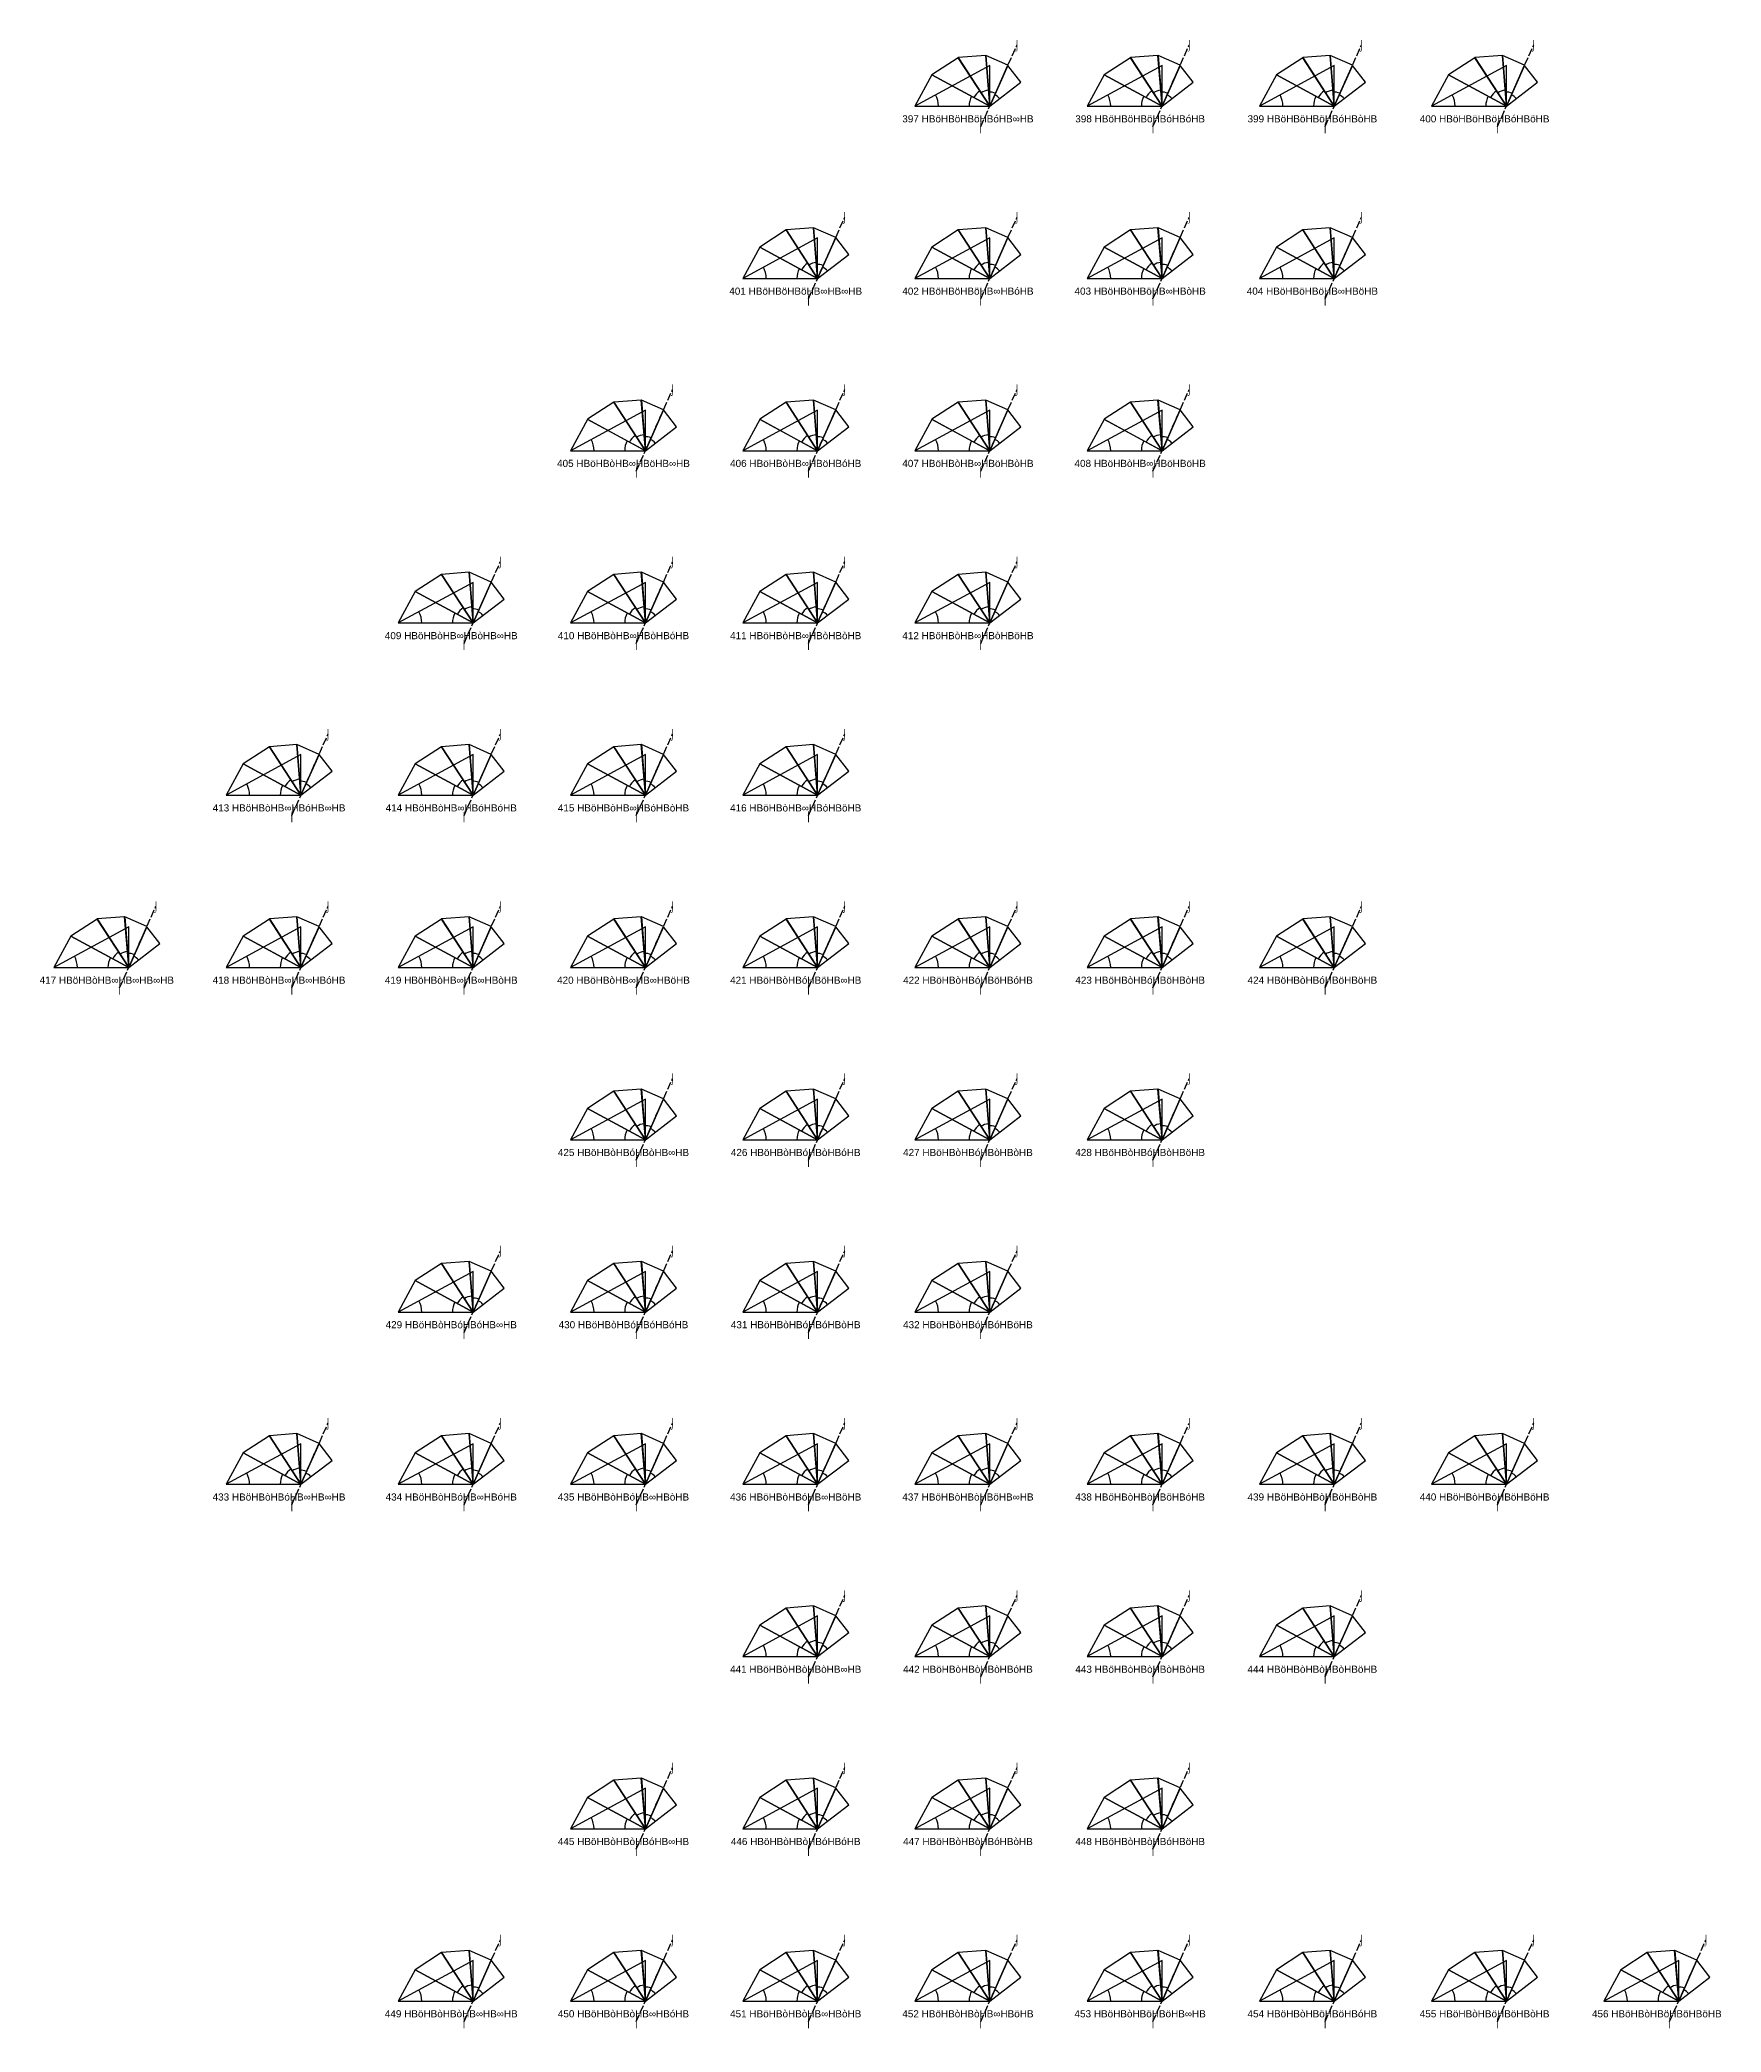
# Model space of a CAD drawing. Header units: millimetres. Extents: x 122552 to 1654769, y -10280102 to 62068.
# Drawn here: x 972508 to 1232660, y -5412001 to -5103802 of the extents above; entities that cross this region are included whole.
import ezdxf
from ezdxf.enums import TextEntityAlignment as Align

# ---------------------------------------------------------------- set-up
doc = ezdxf.new("R2010")
doc.units = ezdxf.units.MM
doc.linetypes.add('ACAD_ISO02W100', pattern=[15, 12, -3])
for name, color, linetype in [('BASE', 170, 'Continuous'), ('HYPOTENUSE', 20, 'Continuous'), ('PERPENDICULAR', 90, 'Continuous'), ('Standard', 7, 'Continuous')]:
    doc.layers.add(name, color=color, linetype=linetype)
doc.styles.add('Arial', font='arial_0.ttf')

# ---------------------------------------------------------------- blocks, each defined once
blk = doc.blocks.new('fundamental_block_GT')
at = {"color": 4}
blk.add_arc((0, -2), 277, 359.9799, 28.4254, dxfattribs=at)
at = {"layer": 'BASE'}
blk.add_line((0, 0), (879, -7), dxfattribs=at)
at = {"layer": 'HYPOTENUSE'}
blk.add_line((883, 469), (0, 0), dxfattribs=at)
at = {"layer": 'PERPENDICULAR'}
blk.add_line((879, -7), (883, 469), dxfattribs=at)

msp = doc.modelspace()

# ---------------------------------------------------------------- linework, layer by layer
at = {"linetype": 'ACAD_ISO02W100', "ltscale": 100}
for p, q in [((1118093, -5117222), (1123708, -5104584)), ((1144742, -5117222), (1150356, -5104584)), ((1171390, -5117222), (1177005, -5104584)), ((1198039, -5117222), (1203654, -5104584)), ((1091444, -5143871), (1097059, -5131233)), ((1118093, -5143871), (1123708, -5131233)), ((1144742, -5143871), (1150356, -5131233)), ((1171390, -5143871), (1177005, -5131233)), ((1064796, -5170519), (1070410, -5157881)), ((1091444, -5170519), (1097059, -5157881)), ((1118093, -5170519), (1123708, -5157881)), ((1144742, -5170519), (1150356, -5157881)), ((1038147, -5197168), (1043762, -5184530)), ((1064796, -5197168), (1070410, -5184530)), ((1091444, -5197168), (1097059, -5184530)), ((1118093, -5197168), (1123708, -5184530)), ((1011498, -5223817), (1017113, -5211179)), ((1038147, -5223817), (1043762, -5211179)), ((1064796, -5223817), (1070410, -5211179)), ((1091444, -5223817), (1097059, -5211179)), ((984850, -5250465), (990464, -5237827)), ((1011498, -5250465), (1017113, -5237827)), ((1038147, -5250465), (1043762, -5237827)), ((1064796, -5250465), (1070410, -5237827)), ((1091444, -5250465), (1097059, -5237827)), ((1118093, -5250465), (1123708, -5237827)), ((1144742, -5250465), (1150356, -5237827)), ((1171390, -5250465), (1177005, -5237827)), ((1064796, -5277114), (1070410, -5264476)), ((1091444, -5277114), (1097059, -5264476)), ((1118093, -5277114), (1123708, -5264476)), ((1144742, -5277114), (1150356, -5264476)), ((1038147, -5303763), (1043762, -5291125)), ((1064796, -5303763), (1070410, -5291125)), ((1091444, -5303763), (1097059, -5291125)), ((1118093, -5303763), (1123708, -5291125)), ((1011498, -5330411), (1017113, -5317773)), ((1038147, -5330411), (1043762, -5317773)), ((1064796, -5330411), (1070410, -5317773)), ((1091444, -5330411), (1097059, -5317773)), ((1118093, -5330411), (1123708, -5317773)), ((1144742, -5330411), (1150356, -5317773)), ((1171390, -5330411), (1177005, -5317773)), ((1198039, -5330411), (1203654, -5317773)), ((1091444, -5357060), (1097059, -5344422)), ((1118093, -5357060), (1123708, -5344422)), ((1144742, -5357060), (1150356, -5344422)), ((1171390, -5357060), (1177005, -5344422)), ((1064796, -5383709), (1070410, -5371071)), ((1091444, -5383709), (1097059, -5371071)), ((1118093, -5383709), (1123708, -5371071)), ((1144742, -5383709), (1150356, -5371071)), ((1038147, -5410357), (1043762, -5397719)), ((1064796, -5410357), (1070410, -5397719)), ((1091444, -5410357), (1097059, -5397719)), ((1118093, -5410357), (1123708, -5397719)), ((1144742, -5410357), (1150356, -5397719)), ((1171390, -5410357), (1177005, -5397719)), ((1198039, -5410357), (1203654, -5397719)), ((1224688, -5410357), (1230302, -5397719))]:
    msp.add_line(p, q, dxfattribs=at)

# ---------------------------------------------------------------- block references
for p, xscale, yscale, zscale, rotation in [((1119497, -5114063), 10.18429076373601, 10.18429076373601, 10.18429076373601, 123.5116672382091), ((1119497, -5114063), 8.951118371073738, 8.951118371073738, 8.951118371073738, 95.02333447641972), ((1119497, -5114063), 7.867265571233179, 7.867265571233179, 7.867265571233179, 66.53500171462207), ((1146145, -5114063), 10.18429076373601, 10.18429076373601, 10.18429076373601, 123.5116672382091), ((1146145, -5114063), 8.951118371073738, 8.951118371073738, 8.951118371073738, 95.02333447641972), ((1146145, -5114063), 7.867265571233179, 7.867265571233179, 7.867265571233179, 66.53500171462207), ((1172794, -5114063), 10.18429076373601, 10.18429076373601, 10.18429076373601, 123.5116672382091), ((1172794, -5114063), 8.951118371073738, 8.951118371073738, 8.951118371073738, 95.02333447641972), ((1172794, -5114063), 7.867265571233179, 7.867265571233179, 7.867265571233179, 66.53500171462207), ((1199443, -5114063), 10.18429076373601, 10.18429076373601, 10.18429076373601, 123.5116672382091), ((1199443, -5114063), 8.951118371073738, 8.951118371073738, 8.951118371073738, 95.02333447641972), ((1199443, -5114063), 7.867265571233179, 7.867265571233179, 7.867265571233179, 66.53500171462207), ((1119497, -5114063), 11.58735412275403, 11.58735412275403, 11.58735412275403, 152.0000000000003), ((1119497, -5114063), 6.914651890687182, 6.914651890687182, 6.914651890687182, 38.04666895282346), ((1146145, -5114063), 11.58735412275403, 11.58735412275403, 11.58735412275403, 152.0000000000003), ((1146145, -5114063), 6.914651890687182, 6.914651890687182, 6.914651890687182, 38.04666895282346), ((1172794, -5114063), 11.58735412275403, 11.58735412275403, 11.58735412275403, 152.0000000000003), ((1172794, -5114063), 6.914651890687182, 6.914651890687182, 6.914651890687182, 38.04666895282346), ((1199443, -5114063), 11.58735412275403, 11.58735412275403, 11.58735412275403, 152.0000000000003), ((1199443, -5114063), 6.914651890687182, 6.914651890687182, 6.914651890687182, 38.04666895282346), ((1092848, -5140711), 10.18429076373601, 10.18429076373601, 10.18429076373601, 123.5116672382091), ((1092848, -5140711), 8.951118371073738, 8.951118371073738, 8.951118371073738, 95.02333447641972), ((1092848, -5140711), 7.867265571233179, 7.867265571233179, 7.867265571233179, 66.53500171462207), ((1092848, -5140711), 6.914651890687182, 6.914651890687182, 6.914651890687182, 38.04666895282346), ((1119497, -5140711), 10.18429076373601, 10.18429076373601, 10.18429076373601, 123.5116672382091), ((1119497, -5140711), 8.951118371073738, 8.951118371073738, 8.951118371073738, 95.02333447641972), ((1119497, -5140711), 7.867265571233179, 7.867265571233179, 7.867265571233179, 66.53500171462207), ((1119497, -5140711), 6.914651890687182, 6.914651890687182, 6.914651890687182, 38.04666895282346), ((1146145, -5140711), 10.18429076373601, 10.18429076373601, 10.18429076373601, 123.5116672382091), ((1146145, -5140711), 8.951118371073738, 8.951118371073738, 8.951118371073738, 95.02333447641972), ((1146145, -5140711), 7.867265571233179, 7.867265571233179, 7.867265571233179, 66.53500171462207), ((1146145, -5140711), 6.914651890687182, 6.914651890687182, 6.914651890687182, 38.04666895282346), ((1172794, -5140711), 10.18429076373601, 10.18429076373601, 10.18429076373601, 123.5116672382091), ((1172794, -5140711), 8.951118371073738, 8.951118371073738, 8.951118371073738, 95.02333447641972), ((1172794, -5140711), 7.867265571233179, 7.867265571233179, 7.867265571233179, 66.53500171462207), ((1172794, -5140711), 6.914651890687182, 6.914651890687182, 6.914651890687182, 38.04666895282346), ((1092848, -5140711), 11.58735412275403, 11.58735412275403, 11.58735412275403, 152.0000000000003), ((1119497, -5140711), 11.58735412275403, 11.58735412275403, 11.58735412275403, 152.0000000000003), ((1146145, -5140711), 11.58735412275403, 11.58735412275403, 11.58735412275403, 152.0000000000003), ((1172794, -5140711), 11.58735412275403, 11.58735412275403, 11.58735412275403, 152.0000000000003), ((1066199, -5167360), 10.18429076373601, 10.18429076373601, 10.18429076373601, 123.5116672382091), ((1066199, -5167360), 8.951118371073518, 8.951118371073518, 8.951118371073518, 95.02333447641668), ((1066199, -5167360), 7.867265571232678, 7.867265571232678, 7.867265571232678, 66.53500171461897), ((1066199, -5167360), 6.914651890686425, 6.914651890686425, 6.914651890686425, 38.04666895281858), ((1092848, -5167360), 10.18429076373601, 10.18429076373601, 10.18429076373601, 123.5116672382091), ((1092848, -5167360), 8.951118371073518, 8.951118371073518, 8.951118371073518, 95.02333447641668), ((1092848, -5167360), 7.867265571232678, 7.867265571232678, 7.867265571232678, 66.53500171461897), ((1092848, -5167360), 6.914651890686425, 6.914651890686425, 6.914651890686425, 38.04666895281858), ((1119497, -5167360), 10.18429076373601, 10.18429076373601, 10.18429076373601, 123.5116672382091), ((1119497, -5167360), 8.951118371073518, 8.951118371073518, 8.951118371073518, 95.02333447641668), ((1119497, -5167360), 7.867265571232678, 7.867265571232678, 7.867265571232678, 66.53500171461897), ((1119497, -5167360), 6.914651890686425, 6.914651890686425, 6.914651890686425, 38.04666895281858), ((1146145, -5167360), 10.18429076373601, 10.18429076373601, 10.18429076373601, 123.5116672382091), ((1146145, -5167360), 8.951118371073518, 8.951118371073518, 8.951118371073518, 95.02333447641668), ((1146145, -5167360), 7.867265571232678, 7.867265571232678, 7.867265571232678, 66.53500171461897), ((1146145, -5167360), 6.914651890686425, 6.914651890686425, 6.914651890686425, 38.04666895281858), ((1066199, -5167360), 11.58735412275403, 11.58735412275403, 11.58735412275403, 152.0000000000003), ((1092848, -5167360), 11.58735412275403, 11.58735412275403, 11.58735412275403, 152.0000000000003), ((1119497, -5167360), 11.58735412275403, 11.58735412275403, 11.58735412275403, 152.0000000000003), ((1146145, -5167360), 11.58735412275403, 11.58735412275403, 11.58735412275403, 152.0000000000003), ((1039551, -5194009), 10.18429076373601, 10.18429076373601, 10.18429076373601, 123.5116672382091), ((1039551, -5194009), 8.951118371073518, 8.951118371073518, 8.951118371073518, 95.02333447641668), ((1039551, -5194009), 7.867265571232669, 7.867265571232669, 7.867265571232669, 66.5350017146181), ((1066199, -5194009), 10.18429076373601, 10.18429076373601, 10.18429076373601, 123.5116672382091), ((1066199, -5194009), 8.951118371073518, 8.951118371073518, 8.951118371073518, 95.02333447641668), ((1066199, -5194009), 7.867265571232669, 7.867265571232669, 7.867265571232669, 66.5350017146181), ((1092848, -5194009), 10.18429076373601, 10.18429076373601, 10.18429076373601, 123.5116672382091), ((1092848, -5194009), 8.951118371073518, 8.951118371073518, 8.951118371073518, 95.02333447641668), ((1092848, -5194009), 7.867265571232669, 7.867265571232669, 7.867265571232669, 66.5350017146181), ((1119497, -5194009), 10.18429076373601, 10.18429076373601, 10.18429076373601, 123.5116672382091), ((1119497, -5194009), 8.951118371073518, 8.951118371073518, 8.951118371073518, 95.02333447641668), ((1119497, -5194009), 7.867265571232669, 7.867265571232669, 7.867265571232669, 66.5350017146181), ((1039551, -5194009), 11.58735412275403, 11.58735412275403, 11.58735412275403, 152.0000000000003), ((1039551, -5194009), 6.914651890686425, 6.914651890686425, 6.914651890686425, 38.04666895281858), ((1066199, -5194009), 11.58735412275403, 11.58735412275403, 11.58735412275403, 152.0000000000003), ((1066199, -5194009), 6.914651890686425, 6.914651890686425, 6.914651890686425, 38.04666895281858), ((1092848, -5194009), 11.58735412275403, 11.58735412275403, 11.58735412275403, 152.0000000000003), ((1092848, -5194009), 6.914651890686425, 6.914651890686425, 6.914651890686425, 38.04666895281858), ((1119497, -5194009), 11.58735412275403, 11.58735412275403, 11.58735412275403, 152.0000000000003), ((1119497, -5194009), 6.914651890686425, 6.914651890686425, 6.914651890686425, 38.04666895281858), ((1012902, -5220657), 10.18429076373601, 10.18429076373601, 10.18429076373601, 123.5116672382091), ((1012902, -5220657), 8.951118371073518, 8.951118371073518, 8.951118371073518, 95.02333447641668), ((1012902, -5220657), 7.867265571232669, 7.867265571232669, 7.867265571232669, 66.5350017146181), ((1012902, -5220657), 6.914651890686425, 6.914651890686425, 6.914651890686425, 38.04666895281858), ((1039551, -5220657), 10.18429076373601, 10.18429076373601, 10.18429076373601, 123.5116672382091), ((1039551, -5220657), 8.951118371073518, 8.951118371073518, 8.951118371073518, 95.02333447641668), ((1039551, -5220657), 7.867265571232669, 7.867265571232669, 7.867265571232669, 66.5350017146181), ((1039551, -5220657), 6.914651890686425, 6.914651890686425, 6.914651890686425, 38.04666895281858), ((1066199, -5220657), 10.18429076373601, 10.18429076373601, 10.18429076373601, 123.5116672382091), ((1066199, -5220657), 8.951118371073518, 8.951118371073518, 8.951118371073518, 95.02333447641668), ((1066199, -5220657), 7.867265571232669, 7.867265571232669, 7.867265571232669, 66.5350017146181), ((1066199, -5220657), 6.914651890686425, 6.914651890686425, 6.914651890686425, 38.04666895281858), ((1092848, -5220657), 10.18429076373601, 10.18429076373601, 10.18429076373601, 123.5116672382091), ((1092848, -5220657), 8.951118371073518, 8.951118371073518, 8.951118371073518, 95.02333447641668), ((1092848, -5220657), 7.867265571232669, 7.867265571232669, 7.867265571232669, 66.5350017146181), ((1092848, -5220657), 6.914651890686425, 6.914651890686425, 6.914651890686425, 38.04666895281858), ((1012902, -5220657), 11.58735412275403, 11.58735412275403, 11.58735412275403, 152.0000000000003), ((1039551, -5220657), 11.58735412275403, 11.58735412275403, 11.58735412275403, 152.0000000000003), ((1066199, -5220657), 11.58735412275403, 11.58735412275403, 11.58735412275403, 152.0000000000003), ((1092848, -5220657), 11.58735412275403, 11.58735412275403, 11.58735412275403, 152.0000000000003), ((986253, -5247306), 11.58735412275403, 11.58735412275403, 11.58735412275403, 152.0000000000003), ((986253, -5247306), 10.18429076373601, 10.18429076373601, 10.18429076373601, 123.5116672382091), ((986253, -5247306), 8.951118371073518, 8.951118371073518, 8.951118371073518, 95.02333447641668), ((986253, -5247306), 7.867265571232669, 7.867265571232669, 7.867265571232669, 66.5350017146181), ((986253, -5247306), 6.914651890686425, 6.914651890686425, 6.914651890686425, 38.04666895281858), ((1012902, -5247306), 11.58735412275403, 11.58735412275403, 11.58735412275403, 152.0000000000003), ((1012902, -5247306), 10.18429076373601, 10.18429076373601, 10.18429076373601, 123.5116672382091), ((1012902, -5247306), 8.951118371073518, 8.951118371073518, 8.951118371073518, 95.02333447641668), ((1012902, -5247306), 7.867265571232669, 7.867265571232669, 7.867265571232669, 66.5350017146181), ((1012902, -5247306), 6.914651890686425, 6.914651890686425, 6.914651890686425, 38.04666895281858), ((1039551, -5247306), 11.58735412275403, 11.58735412275403, 11.58735412275403, 152.0000000000003), ((1039551, -5247306), 10.18429076373601, 10.18429076373601, 10.18429076373601, 123.5116672382091), ((1039551, -5247306), 8.951118371073518, 8.951118371073518, 8.951118371073518, 95.02333447641668), ((1039551, -5247306), 7.867265571232669, 7.867265571232669, 7.867265571232669, 66.5350017146181), ((1039551, -5247306), 6.914651890686425, 6.914651890686425, 6.914651890686425, 38.04666895281858), ((1066199, -5247306), 11.58735412275403, 11.58735412275403, 11.58735412275403, 152.0000000000003), ((1066199, -5247306), 10.18429076373601, 10.18429076373601, 10.18429076373601, 123.5116672382091), ((1066199, -5247306), 8.951118371073518, 8.951118371073518, 8.951118371073518, 95.02333447641668), ((1066199, -5247306), 7.867265571232669, 7.867265571232669, 7.867265571232669, 66.5350017146181), ((1066199, -5247306), 6.914651890686425, 6.914651890686425, 6.914651890686425, 38.04666895281858), ((1092848, -5247306), 11.58735412275403, 11.58735412275403, 11.58735412275403, 152.0000000000003), ((1092848, -5247306), 10.18429076373601, 10.18429076373601, 10.18429076373601, 123.5116672382091), ((1092848, -5247306), 8.951118371073518, 8.951118371073518, 8.951118371073518, 95.02333447641668), ((1092848, -5247306), 7.867265571232678, 7.867265571232678, 7.867265571232678, 66.53500171461897), ((1092848, -5247306), 6.914651890686425, 6.914651890686425, 6.914651890686425, 38.04666895281858), ((1119497, -5247306), 11.58735412275403, 11.58735412275403, 11.58735412275403, 152.0000000000003), ((1119497, -5247306), 10.18429076373601, 10.18429076373601, 10.18429076373601, 123.5116672382091), ((1119497, -5247306), 8.951118371073518, 8.951118371073518, 8.951118371073518, 95.02333447641668), ((1119497, -5247306), 7.867265571232678, 7.867265571232678, 7.867265571232678, 66.53500171461897), ((1119497, -5247306), 6.914651890686425, 6.914651890686425, 6.914651890686425, 38.04666895281858), ((1146145, -5247306), 11.58735412275403, 11.58735412275403, 11.58735412275403, 152.0000000000003), ((1146145, -5247306), 10.18429076373601, 10.18429076373601, 10.18429076373601, 123.5116672382091), ((1146145, -5247306), 8.951118371073518, 8.951118371073518, 8.951118371073518, 95.02333447641668), ((1146145, -5247306), 7.867265571232678, 7.867265571232678, 7.867265571232678, 66.53500171461897), ((1146145, -5247306), 6.914651890686425, 6.914651890686425, 6.914651890686425, 38.04666895281858), ((1172794, -5247306), 11.58735412275403, 11.58735412275403, 11.58735412275403, 152.0000000000003), ((1172794, -5247306), 10.18429076373601, 10.18429076373601, 10.18429076373601, 123.5116672382091), ((1172794, -5247306), 8.951118371073518, 8.951118371073518, 8.951118371073518, 95.02333447641668), ((1172794, -5247306), 7.867265571232678, 7.867265571232678, 7.867265571232678, 66.53500171461897), ((1172794, -5247306), 6.914651890686425, 6.914651890686425, 6.914651890686425, 38.04666895281858), ((1066199, -5273955), 10.18429076373601, 10.18429076373601, 10.18429076373601, 123.5116672382091), ((1066199, -5273955), 8.951118371073518, 8.951118371073518, 8.951118371073518, 95.02333447641668), ((1066199, -5273955), 7.867265571232678, 7.867265571232678, 7.867265571232678, 66.53500171461897), ((1092848, -5273955), 10.18429076373601, 10.18429076373601, 10.18429076373601, 123.5116672382091), ((1092848, -5273955), 8.951118371073518, 8.951118371073518, 8.951118371073518, 95.02333447641668), ((1092848, -5273955), 7.867265571232678, 7.867265571232678, 7.867265571232678, 66.53500171461897), ((1119497, -5273955), 10.18429076373601, 10.18429076373601, 10.18429076373601, 123.5116672382091), ((1119497, -5273955), 8.951118371073518, 8.951118371073518, 8.951118371073518, 95.02333447641668), ((1119497, -5273955), 7.867265571232678, 7.867265571232678, 7.867265571232678, 66.53500171461897), ((1146145, -5273955), 10.18429076373601, 10.18429076373601, 10.18429076373601, 123.5116672382091), ((1146145, -5273955), 8.951118371073518, 8.951118371073518, 8.951118371073518, 95.02333447641668), ((1146145, -5273955), 7.867265571232678, 7.867265571232678, 7.867265571232678, 66.53500171461897), ((1066199, -5273955), 11.58735412275403, 11.58735412275403, 11.58735412275403, 152.0000000000003), ((1066199, -5273955), 6.914651890686425, 6.914651890686425, 6.914651890686425, 38.04666895281858), ((1092848, -5273955), 11.58735412275403, 11.58735412275403, 11.58735412275403, 152.0000000000003), ((1092848, -5273955), 6.914651890686425, 6.914651890686425, 6.914651890686425, 38.04666895281858), ((1119497, -5273955), 11.58735412275403, 11.58735412275403, 11.58735412275403, 152.0000000000003), ((1119497, -5273955), 6.914651890686425, 6.914651890686425, 6.914651890686425, 38.04666895281858), ((1146145, -5273955), 11.58735412275403, 11.58735412275403, 11.58735412275403, 152.0000000000003), ((1146145, -5273955), 6.914651890686425, 6.914651890686425, 6.914651890686425, 38.04666895281858), ((1039551, -5300603), 10.18429076373601, 10.18429076373601, 10.18429076373601, 123.5116672382091), ((1039551, -5300603), 8.951118371073518, 8.951118371073518, 8.951118371073518, 95.02333447641668), ((1039551, -5300603), 7.867265571232669, 7.867265571232669, 7.867265571232669, 66.5350017146181), ((1039551, -5300603), 6.914651890686425, 6.914651890686425, 6.914651890686425, 38.04666895281858), ((1066199, -5300603), 10.18429076373601, 10.18429076373601, 10.18429076373601, 123.5116672382091), ((1066199, -5300603), 8.951118371073518, 8.951118371073518, 8.951118371073518, 95.02333447641668), ((1066199, -5300603), 7.867265571232669, 7.867265571232669, 7.867265571232669, 66.5350017146181), ((1066199, -5300603), 6.914651890686425, 6.914651890686425, 6.914651890686425, 38.04666895281858), ((1092848, -5300603), 10.18429076373601, 10.18429076373601, 10.18429076373601, 123.5116672382091), ((1092848, -5300603), 8.951118371073518, 8.951118371073518, 8.951118371073518, 95.02333447641668), ((1092848, -5300603), 7.867265571232669, 7.867265571232669, 7.867265571232669, 66.5350017146181), ((1092848, -5300603), 6.914651890686425, 6.914651890686425, 6.914651890686425, 38.04666895281858), ((1119497, -5300603), 10.18429076373601, 10.18429076373601, 10.18429076373601, 123.5116672382091), ((1119497, -5300603), 8.951118371073518, 8.951118371073518, 8.951118371073518, 95.02333447641668), ((1119497, -5300603), 7.867265571232669, 7.867265571232669, 7.867265571232669, 66.5350017146181), ((1119497, -5300603), 6.914651890686425, 6.914651890686425, 6.914651890686425, 38.04666895281858), ((1039551, -5300603), 11.58735412275403, 11.58735412275403, 11.58735412275403, 152.0000000000003), ((1066199, -5300603), 11.58735412275403, 11.58735412275403, 11.58735412275403, 152.0000000000003), ((1092848, -5300603), 11.58735412275403, 11.58735412275403, 11.58735412275403, 152.0000000000003), ((1119497, -5300603), 11.58735412275403, 11.58735412275403, 11.58735412275403, 152.0000000000003), ((1012902, -5327252), 8.951118371073518, 8.951118371073518, 8.951118371073518, 95.02333447641668), ((1012902, -5327252), 7.867265571232669, 7.867265571232669, 7.867265571232669, 66.5350017146181), ((1039551, -5327252), 8.951118371073518, 8.951118371073518, 8.951118371073518, 95.02333447641668), ((1039551, -5327252), 7.867265571232669, 7.867265571232669, 7.867265571232669, 66.5350017146181), ((1066199, -5327252), 8.951118371073518, 8.951118371073518, 8.951118371073518, 95.02333447641668), ((1066199, -5327252), 7.867265571232669, 7.867265571232669, 7.867265571232669, 66.5350017146181), ((1092848, -5327252), 8.951118371073518, 8.951118371073518, 8.951118371073518, 95.02333447641668), ((1092848, -5327252), 7.867265571232669, 7.867265571232669, 7.867265571232669, 66.5350017146181), ((1119497, -5327252), 8.951118371073518, 8.951118371073518, 8.951118371073518, 95.02333447641668), ((1119497, -5327252), 7.867265571232678, 7.867265571232678, 7.867265571232678, 66.53500171461897), ((1146145, -5327252), 8.951118371073518, 8.951118371073518, 8.951118371073518, 95.02333447641668), ((1146145, -5327252), 7.867265571232678, 7.867265571232678, 7.867265571232678, 66.53500171461897), ((1172794, -5327252), 8.951118371073518, 8.951118371073518, 8.951118371073518, 95.02333447641668), ((1172794, -5327252), 7.867265571232678, 7.867265571232678, 7.867265571232678, 66.53500171461897), ((1199443, -5327252), 8.951118371073518, 8.951118371073518, 8.951118371073518, 95.02333447641668), ((1199443, -5327252), 7.867265571232678, 7.867265571232678, 7.867265571232678, 66.53500171461897), ((1012902, -5327252), 11.58735412275403, 11.58735412275403, 11.58735412275403, 152.0000000000003), ((1012902, -5327252), 10.18429076373601, 10.18429076373601, 10.18429076373601, 123.5116672382091), ((1012902, -5327252), 6.914651890686425, 6.914651890686425, 6.914651890686425, 38.04666895281858), ((1039551, -5327252), 11.58735412275403, 11.58735412275403, 11.58735412275403, 152.0000000000003), ((1039551, -5327252), 10.18429076373601, 10.18429076373601, 10.18429076373601, 123.5116672382091), ((1039551, -5327252), 6.914651890686425, 6.914651890686425, 6.914651890686425, 38.04666895281858), ((1066199, -5327252), 11.58735412275403, 11.58735412275403, 11.58735412275403, 152.0000000000003), ((1066199, -5327252), 10.18429076373601, 10.18429076373601, 10.18429076373601, 123.5116672382091), ((1066199, -5327252), 6.914651890686425, 6.914651890686425, 6.914651890686425, 38.04666895281858), ((1092848, -5327252), 11.58735412275403, 11.58735412275403, 11.58735412275403, 152.0000000000003), ((1092848, -5327252), 10.18429076373601, 10.18429076373601, 10.18429076373601, 123.5116672382091), ((1092848, -5327252), 6.914651890686425, 6.914651890686425, 6.914651890686425, 38.04666895281858), ((1119497, -5327252), 11.58735412275403, 11.58735412275403, 11.58735412275403, 152.0000000000003), ((1119497, -5327252), 10.18429076373601, 10.18429076373601, 10.18429076373601, 123.5116672382091), ((1119497, -5327252), 6.914651890686425, 6.914651890686425, 6.914651890686425, 38.04666895281858), ((1146145, -5327252), 11.58735412275403, 11.58735412275403, 11.58735412275403, 152.0000000000003), ((1146145, -5327252), 10.18429076373601, 10.18429076373601, 10.18429076373601, 123.5116672382091), ((1146145, -5327252), 6.914651890686425, 6.914651890686425, 6.914651890686425, 38.04666895281858), ((1172794, -5327252), 11.58735412275403, 11.58735412275403, 11.58735412275403, 152.0000000000003), ((1172794, -5327252), 10.18429076373601, 10.18429076373601, 10.18429076373601, 123.5116672382091), ((1172794, -5327252), 6.914651890686425, 6.914651890686425, 6.914651890686425, 38.04666895281858), ((1199443, -5327252), 11.58735412275403, 11.58735412275403, 11.58735412275403, 152.0000000000003), ((1199443, -5327252), 10.18429076373601, 10.18429076373601, 10.18429076373601, 123.5116672382091), ((1199443, -5327252), 6.914651890686425, 6.914651890686425, 6.914651890686425, 38.04666895281858), ((1092848, -5353901), 10.18429076373601, 10.18429076373601, 10.18429076373601, 123.5116672382091), ((1092848, -5353901), 8.951118371073518, 8.951118371073518, 8.951118371073518, 95.02333447641668), ((1092848, -5353901), 7.867265571232678, 7.867265571232678, 7.867265571232678, 66.53500171461897), ((1119497, -5353901), 10.18429076373601, 10.18429076373601, 10.18429076373601, 123.5116672382091), ((1119497, -5353901), 8.951118371073518, 8.951118371073518, 8.951118371073518, 95.02333447641668), ((1119497, -5353901), 7.867265571232678, 7.867265571232678, 7.867265571232678, 66.53500171461897), ((1146145, -5353901), 10.18429076373601, 10.18429076373601, 10.18429076373601, 123.5116672382091), ((1146145, -5353901), 8.951118371073518, 8.951118371073518, 8.951118371073518, 95.02333447641668), ((1146145, -5353901), 7.867265571232678, 7.867265571232678, 7.867265571232678, 66.53500171461897), ((1172794, -5353901), 10.18429076373601, 10.18429076373601, 10.18429076373601, 123.5116672382091), ((1172794, -5353901), 8.951118371073518, 8.951118371073518, 8.951118371073518, 95.02333447641668), ((1172794, -5353901), 7.867265571232678, 7.867265571232678, 7.867265571232678, 66.53500171461897), ((1092848, -5353901), 11.58735412275403, 11.58735412275403, 11.58735412275403, 152.0000000000003), ((1092848, -5353901), 6.914651890686425, 6.914651890686425, 6.914651890686425, 38.04666895281858), ((1119497, -5353901), 11.58735412275403, 11.58735412275403, 11.58735412275403, 152.0000000000003), ((1119497, -5353901), 6.914651890686425, 6.914651890686425, 6.914651890686425, 38.04666895281858), ((1146145, -5353901), 11.58735412275403, 11.58735412275403, 11.58735412275403, 152.0000000000003), ((1146145, -5353901), 6.914651890686425, 6.914651890686425, 6.914651890686425, 38.04666895281858), ((1172794, -5353901), 11.58735412275403, 11.58735412275403, 11.58735412275403, 152.0000000000003), ((1172794, -5353901), 6.914651890686425, 6.914651890686425, 6.914651890686425, 38.04666895281858), ((1066199, -5380549), 10.18429076373601, 10.18429076373601, 10.18429076373601, 123.5116672382091), ((1066199, -5380549), 8.951118371073518, 8.951118371073518, 8.951118371073518, 95.02333447641668), ((1066199, -5380549), 7.867265571232678, 7.867265571232678, 7.867265571232678, 66.53500171461897), ((1066199, -5380549), 6.914651890686425, 6.914651890686425, 6.914651890686425, 38.04666895281858), ((1092848, -5380549), 10.18429076373601, 10.18429076373601, 10.18429076373601, 123.5116672382091), ((1092848, -5380549), 8.951118371073518, 8.951118371073518, 8.951118371073518, 95.02333447641668), ((1092848, -5380549), 7.867265571232678, 7.867265571232678, 7.867265571232678, 66.53500171461897), ((1092848, -5380549), 6.914651890686425, 6.914651890686425, 6.914651890686425, 38.04666895281858), ((1119497, -5380549), 10.18429076373601, 10.18429076373601, 10.18429076373601, 123.5116672382091), ((1119497, -5380549), 8.951118371073518, 8.951118371073518, 8.951118371073518, 95.02333447641668), ((1119497, -5380549), 7.867265571232678, 7.867265571232678, 7.867265571232678, 66.53500171461897), ((1119497, -5380549), 6.914651890686425, 6.914651890686425, 6.914651890686425, 38.04666895281858), ((1146145, -5380549), 10.18429076373601, 10.18429076373601, 10.18429076373601, 123.5116672382091), ((1146145, -5380549), 8.951118371073518, 8.951118371073518, 8.951118371073518, 95.02333447641668), ((1146145, -5380549), 7.867265571232678, 7.867265571232678, 7.867265571232678, 66.53500171461897), ((1146145, -5380549), 6.914651890686425, 6.914651890686425, 6.914651890686425, 38.04666895281858), ((1066199, -5380549), 11.58735412275403, 11.58735412275403, 11.58735412275403, 152.0000000000003), ((1092848, -5380549), 11.58735412275403, 11.58735412275403, 11.58735412275403, 152.0000000000003), ((1119497, -5380549), 11.58735412275403, 11.58735412275403, 11.58735412275403, 152.0000000000003), ((1146145, -5380549), 11.58735412275403, 11.58735412275403, 11.58735412275403, 152.0000000000003), ((1039551, -5407198), 8.951118371073518, 8.951118371073518, 8.951118371073518, 95.02333447641668), ((1039551, -5407198), 7.867265571232669, 7.867265571232669, 7.867265571232669, 66.5350017146181), ((1066199, -5407198), 8.951118371073518, 8.951118371073518, 8.951118371073518, 95.02333447641668), ((1066199, -5407198), 7.867265571232669, 7.867265571232669, 7.867265571232669, 66.5350017146181), ((1092848, -5407198), 8.951118371073518, 8.951118371073518, 8.951118371073518, 95.02333447641668), ((1092848, -5407198), 7.867265571232669, 7.867265571232669, 7.867265571232669, 66.5350017146181), ((1119497, -5407198), 8.951118371073518, 8.951118371073518, 8.951118371073518, 95.02333447641668), ((1119497, -5407198), 7.867265571232669, 7.867265571232669, 7.867265571232669, 66.5350017146181), ((1146145, -5407198), 8.951118371073518, 8.951118371073518, 8.951118371073518, 95.02333447641668), ((1146145, -5407198), 7.867265571232678, 7.867265571232678, 7.867265571232678, 66.53500171461897), ((1172794, -5407198), 8.951118371073518, 8.951118371073518, 8.951118371073518, 95.02333447641668), ((1172794, -5407198), 7.867265571232678, 7.867265571232678, 7.867265571232678, 66.53500171461897), ((1199443, -5407198), 8.951118371073518, 8.951118371073518, 8.951118371073518, 95.02333447641668), ((1199443, -5407198), 7.867265571232678, 7.867265571232678, 7.867265571232678, 66.53500171461897), ((1226091, -5407198), 8.951118371073518, 8.951118371073518, 8.951118371073518, 95.02333447641668), ((1226091, -5407198), 7.867265571232678, 7.867265571232678, 7.867265571232678, 66.53500171461897), ((1039551, -5407198), 11.58735412275403, 11.58735412275403, 11.58735412275403, 152.0000000000003), ((1039551, -5407198), 10.18429076373601, 10.18429076373601, 10.18429076373601, 123.5116672382091), ((1039551, -5407198), 6.914651890686425, 6.914651890686425, 6.914651890686425, 38.04666895281858), ((1066199, -5407198), 11.58735412275403, 11.58735412275403, 11.58735412275403, 152.0000000000003), ((1066199, -5407198), 10.18429076373601, 10.18429076373601, 10.18429076373601, 123.5116672382091), ((1066199, -5407198), 6.914651890686425, 6.914651890686425, 6.914651890686425, 38.04666895281858), ((1092848, -5407198), 11.58735412275403, 11.58735412275403, 11.58735412275403, 152.0000000000003), ((1092848, -5407198), 10.18429076373601, 10.18429076373601, 10.18429076373601, 123.5116672382091), ((1092848, -5407198), 6.914651890686425, 6.914651890686425, 6.914651890686425, 38.04666895281858), ((1119497, -5407198), 11.58735412275403, 11.58735412275403, 11.58735412275403, 152.0000000000003), ((1119497, -5407198), 10.18429076373601, 10.18429076373601, 10.18429076373601, 123.5116672382091), ((1119497, -5407198), 6.914651890686425, 6.914651890686425, 6.914651890686425, 38.04666895281858), ((1146145, -5407198), 11.58735412275403, 11.58735412275403, 11.58735412275403, 152.0000000000003), ((1146145, -5407198), 10.18429076373601, 10.18429076373601, 10.18429076373601, 123.5116672382091), ((1146145, -5407198), 6.914651890686425, 6.914651890686425, 6.914651890686425, 38.04666895281858), ((1172794, -5407198), 11.58735412275403, 11.58735412275403, 11.58735412275403, 152.0000000000003), ((1172794, -5407198), 10.18429076373601, 10.18429076373601, 10.18429076373601, 123.5116672382091), ((1172794, -5407198), 6.914651890686425, 6.914651890686425, 6.914651890686425, 38.04666895281858), ((1199443, -5407198), 11.58735412275403, 11.58735412275403, 11.58735412275403, 152.0000000000003), ((1199443, -5407198), 10.18429076373601, 10.18429076373601, 10.18429076373601, 123.5116672382091), ((1199443, -5407198), 6.914651890686425, 6.914651890686425, 6.914651890686425, 38.04666895281858), ((1226091, -5407198), 11.58735412275403, 11.58735412275403, 11.58735412275403, 152.0000000000003), ((1226091, -5407198), 10.18429076373601, 10.18429076373601, 10.18429076373601, 123.5116672382091), ((1226091, -5407198), 6.914651890686425, 6.914651890686425, 6.914651890686425, 38.04666895281858)]:
    msp.add_blockref('fundamental_block_GT', p, dxfattribs=dict(xscale=xscale, yscale=yscale, zscale=zscale, rotation=rotation))
at = {"layer": 'Standard', "xscale": 13.18371388650824, "yscale": 13.18371388650824, "zscale": 13.18371388650824, "rotation": 0.4883327617913192}
for p in [(1107909, -5114063), (1134558, -5114063), (1161207, -5114063), (1187855, -5114063), (1081261, -5140711), (1107909, -5140711), (1134558, -5140711), (1161207, -5140711), (1054612, -5167360), (1081261, -5167360), (1107909, -5167360), (1134558, -5167360), (1027963, -5194009), (1054612, -5194009), (1081261, -5194009), (1107909, -5194009), (1001315, -5220657), (1027963, -5220657), (1054612, -5220657), (1081261, -5220657), (974666, -5247306), (1001315, -5247306), (1027963, -5247306), (1054612, -5247306), (1081261, -5247306), (1107909, -5247306), (1134558, -5247306), (1161207, -5247306), (1054612, -5273955), (1081261, -5273955), (1107909, -5273955), (1134558, -5273955), (1027963, -5300603), (1054612, -5300603), (1081261, -5300603), (1107909, -5300603), (1001315, -5327252), (1027963, -5327252), (1054612, -5327252), (1081261, -5327252), (1107909, -5327252), (1134558, -5327252), (1161207, -5327252), (1187855, -5327252), (1081261, -5353901), (1107909, -5353901), (1134558, -5353901), (1161207, -5353901), (1054612, -5380549), (1081261, -5380549), (1107909, -5380549), (1134558, -5380549), (1027963, -5407198), (1054612, -5407198), (1081261, -5407198), (1107909, -5407198), (1134558, -5407198), (1161207, -5407198), (1187855, -5407198), (1214504, -5407198)]:
    msp.add_blockref('fundamental_block_GT', p, dxfattribs=at)

# ---------------------------------------------------------------- texts
at = {"style": 'Arial'}
for s, p in [('⌡', (1123708, -5104584)), ('⌡', (1150356, -5104584)), ('⌡', (1177005, -5104584)), ('⌡', (1203654, -5104584)), ('397 HBöHBöHBöHBóHB∞HB', (1116112, -5116023)), ('398 HBöHBöHBöHBóHBóHB', (1142760, -5116023)), ('399 HBöHBöHBöHBóHBòHB', (1169409, -5116023)), ('400 HBöHBöHBöHBóHBöHB', (1196058, -5116023)), ('⌠', (1118093, -5117222)), ('⌠', (1144742, -5117222)), ('⌠', (1171390, -5117222)), ('⌠', (1198039, -5117222)), ('⌡', (1097059, -5131233)), ('⌡', (1123708, -5131233)), ('⌡', (1150356, -5131233)), ('⌡', (1177005, -5131233)), ('401 HBöHBöHBöHB∞HB∞HB', (1089463, -5142672)), ('⌠', (1091444, -5143871)), ('402 HBöHBöHBöHB∞HBóHB', (1116112, -5142672)), ('⌠', (1118093, -5143871)), ('403 HBöHBöHBöHB∞HBòHB', (1142760, -5142672)), ('⌠', (1144742, -5143871)), ('404 HBöHBöHBöHB∞HBöHB', (1169409, -5142672)), ('⌠', (1171390, -5143871)), ('⌡', (1070410, -5157881)), ('⌡', (1097059, -5157881)), ('⌡', (1123708, -5157881)), ('⌡', (1150356, -5157881)), ('405 HBöHBòHB∞HBöHB∞HB', (1062814, -5169321)), ('⌠', (1064796, -5170519)), ('406 HBöHBòHB∞HBöHBóHB', (1089463, -5169321)), ('⌠', (1091444, -5170519)), ('407 HBöHBòHB∞HBöHBòHB', (1116112, -5169321)), ('⌠', (1118093, -5170519)), ('408 HBöHBòHB∞HBöHBöHB', (1142760, -5169321)), ('⌠', (1144742, -5170519)), ('⌡', (1043762, -5184530)), ('⌡', (1070410, -5184530)), ('⌡', (1097059, -5184530)), ('⌡', (1123708, -5184530)), ('409 HBöHBòHB∞HBòHB∞HB', (1036166, -5195969)), ('410 HBöHBòHB∞HBòHBóHB', (1062814, -5195969)), ('411 HBöHBòHB∞HBòHBòHB', (1089463, -5195969)), ('412 HBöHBòHB∞HBòHBöHB', (1116112, -5195969)), ('⌠', (1038147, -5197168)), ('⌠', (1064796, -5197168)), ('⌠', (1091444, -5197168)), ('⌠', (1118093, -5197168)), ('⌡', (1017113, -5211179)), ('⌡', (1043762, -5211179)), ('⌡', (1070410, -5211179)), ('⌡', (1097059, -5211179)), ('413 HBöHBòHB∞HBóHB∞HB', (1009517, -5222618)), ('⌠', (1011498, -5223817)), ('414 HBöHBòHB∞HBóHBóHB', (1036166, -5222618)), ('⌠', (1038147, -5223817)), ('415 HBöHBòHB∞HBóHBòHB', (1062814, -5222618)), ('⌠', (1064796, -5223817)), ('416 HBöHBòHB∞HBóHBöHB', (1089463, -5222618)), ('⌠', (1091444, -5223817)), ('⌡', (990464, -5237827)), ('⌡', (1017113, -5237827)), ('⌡', (1043762, -5237827)), ('⌡', (1070410, -5237827)), ('⌡', (1097059, -5237827)), ('⌡', (1123708, -5237827)), ('⌡', (1150356, -5237827)), ('⌡', (1177005, -5237827)), ('417 HBöHBòHB∞HB∞HB∞HB', (982868, -5249267)), ('⌠', (984850, -5250465)), ('418 HBöHBòHB∞HB∞HBóHB', (1009517, -5249267)), ('⌠', (1011498, -5250465)), ('419 HBöHBòHB∞HB∞HBòHB', (1036166, -5249267)), ('⌠', (1038147, -5250465)), ('420 HBöHBòHB∞HB∞HBöHB', (1062814, -5249267)), ('⌠', (1064796, -5250465)), ('421 HBöHBòHBóHBöHB∞HB', (1089463, -5249267)), ('⌠', (1091444, -5250465)), ('422 HBöHBòHBóHBöHBóHB', (1116112, -5249267)), ('⌠', (1118093, -5250465)), ('423 HBöHBòHBóHBöHBòHB', (1142760, -5249267)), ('⌠', (1144742, -5250465)), ('424 HBöHBòHBóHBöHBöHB', (1169409, -5249267)), ('⌠', (1171390, -5250465)), ('⌡', (1070410, -5264476)), ('⌡', (1097059, -5264476)), ('⌡', (1123708, -5264476)), ('⌡', (1150356, -5264476)), ('425 HBöHBòHBóHBòHB∞HB', (1062814, -5275915)), ('⌠', (1064796, -5277114)), ('426 HBöHBòHBóHBòHBóHB', (1089463, -5275915)), ('⌠', (1091444, -5277114)), ('427 HBöHBòHBóHBòHBòHB', (1116112, -5275915)), ('⌠', (1118093, -5277114)), ('428 HBöHBòHBóHBòHBöHB', (1142760, -5275915)), ('⌠', (1144742, -5277114)), ('⌡', (1043762, -5291125)), ('⌡', (1070410, -5291125)), ('⌡', (1097059, -5291125)), ('⌡', (1123708, -5291125)), ('429 HBöHBòHBóHBóHB∞HB', (1036166, -5302564)), ('⌠', (1038147, -5303763)), ('430 HBöHBòHBóHBóHBóHB', (1062814, -5302564)), ('⌠', (1064796, -5303763)), ('431 HBöHBòHBóHBóHBòHB', (1089463, -5302564)), ('⌠', (1091444, -5303763)), ('432 HBöHBòHBóHBóHBöHB', (1116112, -5302564)), ('⌠', (1118093, -5303763)), ('⌡', (1017113, -5317773)), ('⌡', (1043762, -5317773)), ('⌡', (1070410, -5317773)), ('⌡', (1097059, -5317773)), ('⌡', (1123708, -5317773)), ('⌡', (1150356, -5317773)), ('⌡', (1177005, -5317773)), ('⌡', (1203654, -5317773)), ('433 HBöHBòHBóHB∞HB∞HB', (1009517, -5329213)), ('434 HBöHBòHBóHB∞HBóHB', (1036166, -5329213)), ('435 HBöHBòHBóHB∞HBòHB', (1062814, -5329213)), ('436 HBöHBòHBóHB∞HBöHB', (1089463, -5329213)), ('437 HBöHBòHBòHBöHB∞HB', (1116112, -5329213)), ('438 HBöHBòHBòHBöHBóHB', (1142760, -5329213)), ('439 HBöHBòHBòHBöHBòHB', (1169409, -5329213)), ('440 HBöHBòHBòHBöHBöHB', (1196058, -5329213)), ('⌠', (1011498, -5330411)), ('⌠', (1038147, -5330411)), ('⌠', (1064796, -5330411)), ('⌠', (1091444, -5330411)), ('⌠', (1118093, -5330411)), ('⌠', (1144742, -5330411)), ('⌠', (1171390, -5330411)), ('⌠', (1198039, -5330411)), ('⌡', (1097059, -5344422)), ('⌡', (1123708, -5344422)), ('⌡', (1150356, -5344422)), ('⌡', (1177005, -5344422)), ('441 HBöHBòHBòHBòHB∞HB', (1089463, -5355861)), ('⌠', (1091444, -5357060)), ('442 HBöHBòHBòHBòHBóHB', (1116112, -5355861)), ('⌠', (1118093, -5357060)), ('443 HBöHBòHBòHBòHBòHB', (1142760, -5355861)), ('⌠', (1144742, -5357060)), ('444 HBöHBòHBòHBòHBöHB', (1169409, -5355861)), ('⌠', (1171390, -5357060)), ('⌡', (1070410, -5371071)), ('⌡', (1097059, -5371071)), ('⌡', (1123708, -5371071)), ('⌡', (1150356, -5371071)), ('445 HBöHBòHBòHBóHB∞HB', (1062814, -5382510)), ('⌠', (1064796, -5383709)), ('446 HBöHBòHBòHBóHBóHB', (1089463, -5382510)), ('⌠', (1091444, -5383709)), ('447 HBöHBòHBòHBóHBòHB', (1116112, -5382510)), ('⌠', (1118093, -5383709)), ('448 HBöHBòHBòHBóHBöHB', (1142760, -5382510)), ('⌠', (1144742, -5383709)), ('⌡', (1043762, -5397719)), ('⌡', (1070410, -5397719)), ('⌡', (1097059, -5397719)), ('⌡', (1123708, -5397719)), ('⌡', (1150356, -5397719)), ('⌡', (1177005, -5397719)), ('⌡', (1203654, -5397719)), ('⌡', (1230302, -5397719)), ('449 HBöHBòHBòHB∞HB∞HB', (1036166, -5409159)), ('450 HBöHBòHBòHB∞HBóHB', (1062814, -5409159)), ('451 HBöHBòHBòHB∞HBòHB', (1089463, -5409159)), ('452 HBöHBòHBòHB∞HBöHB', (1116112, -5409159)), ('453 HBöHBòHBöHBöHB∞HB', (1142760, -5409159)), ('454 HBöHBòHBöHBöHBóHB', (1169409, -5409159)), ('455 HBöHBòHBöHBöHBòHB', (1196058, -5409159)), ('456 HBöHBòHBöHBöHBöHB', (1222706, -5409159)), ('⌠', (1038147, -5410357)), ('⌠', (1064796, -5410357)), ('⌠', (1091444, -5410357)), ('⌠', (1118093, -5410357)), ('⌠', (1144742, -5410357)), ('⌠', (1171390, -5410357)), ('⌠', (1198039, -5410357)), ('⌠', (1224688, -5410357))]:
    msp.add_text(s, height=1100, dxfattribs=at).set_placement(p, align=Align.MIDDLE_CENTER)

doc.saveas('drawing.dxf')
